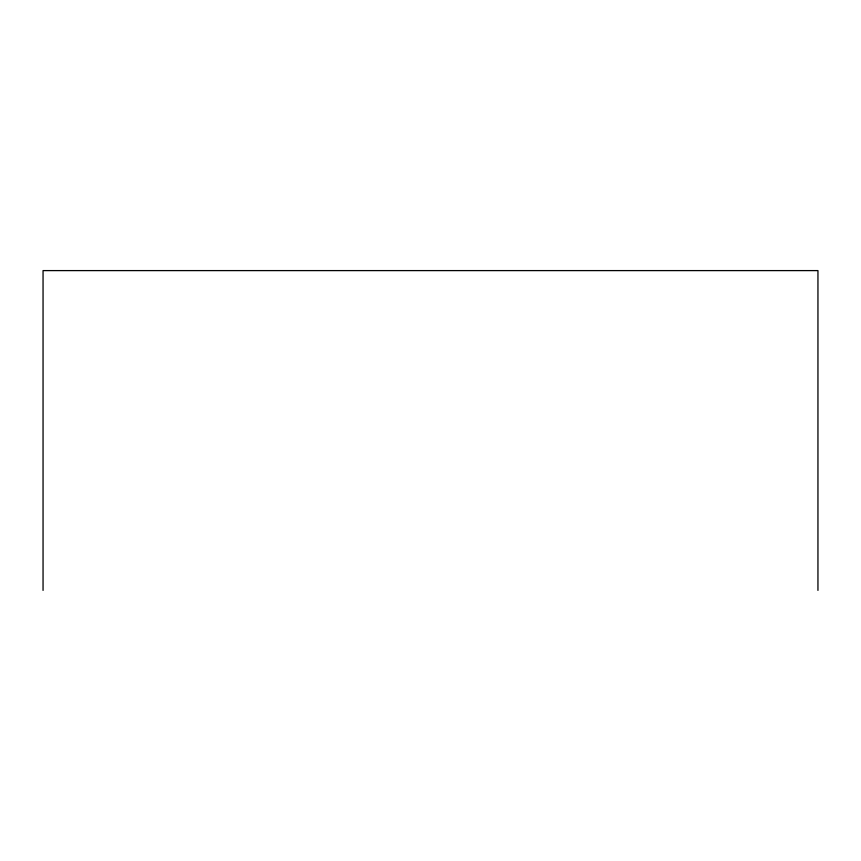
<?xml version="1.0" encoding="UTF-8"?>
<svg xmlns="http://www.w3.org/2000/svg" width="861" height="861" viewBox="0 0 861 861"><rect width="100%" height="100%" fill="white"/><g stroke="black" fill="none" stroke-linecap="round" stroke-linejoin="round"><path stroke-width="1.29" d="M817.95 590.398L817.95 270.602L43.05 270.602L43.05 590.398"/></g></svg>
